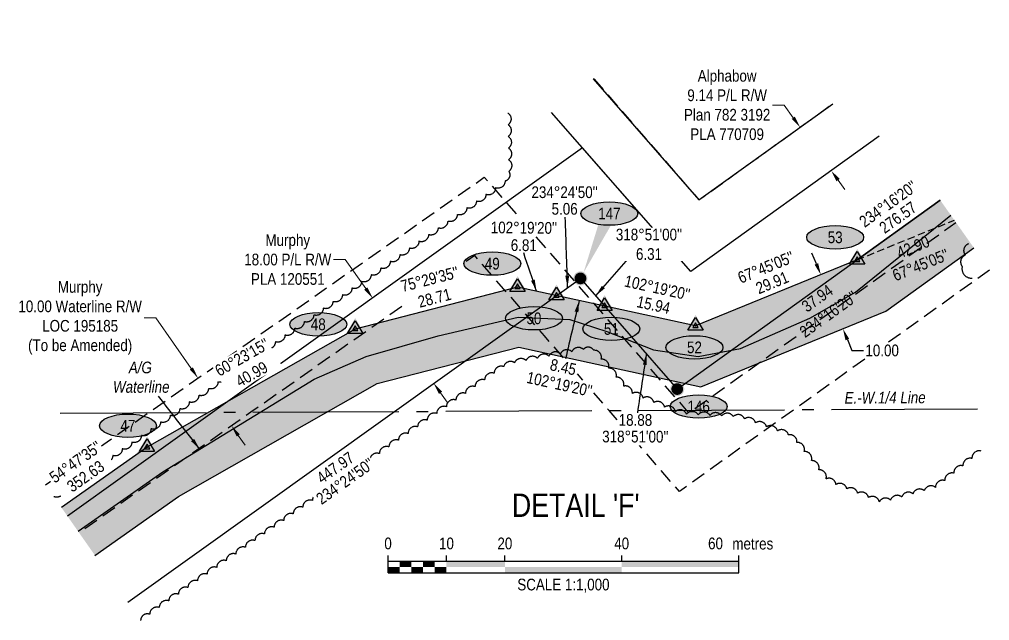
# Model space of a CAD drawing. Extents: x 519217 to 529401, y 6048073 to 6055420.
# Drawn here: x 524151 to 524981, y 6051016 to 6051531 of the extents above; entities that cross this region are included whole.
import ezdxf
from ezdxf.enums import TextEntityAlignment as Align

# ---------------------------------------------------------------- set-up
doc = ezdxf.new("R2010")
doc.units = 0
doc.header["$LTSCALE"] = 5
doc.header["$PDSIZE"] = 0.5
for name, pattern in [('0', [1, 1, 0]), ('foc-ACCESSROAD', [3.75, 2.5, -1.25]), ('foc-QUARTERLINE', [33, 25, -3, 2, -3]), ('foc-TRAV', [1.875, 1.25, -0.625])]:
    doc.linetypes.add(name, pattern=pattern)
doc.layers.get('Defpoints').update_dxf_attribs({"color": 9})
for name, color, linetype in [('AS-PIPE-AG', 44, 'Continuous'), ('AS-PIPE-UG-T', 44, 'Continuous'), ('C-AR', 13, 'foc-ACCESSROAD'), ('C-RW', 13, 'Continuous'), ('DETAIL-T', 7, 'Continuous'), ('F-AR', 190, 'foc-ACCESSROAD'), ('F-RW', 190, 'Continuous'), ('L-BD', 7, 'Continuous'), ('L-BD1', 253, 'Continuous'), ('L-MON', 1, 'Continuous'), ('L-SECQ', 8, 'foc-QUARTERLINE'), ('P-ELEVATION', 7, 'Continuous'), ('P-PROPOSED', 10, 'Continuous'), ('P-PROPOSED-H', 21, 'Continuous'), ('P-STATION', 7, 'Continuous'), ('P-TRAV', 4, 'foc-TRAV'), ('P-TXT', 4, 'Continuous'), ('T-BUSH', 110, '0')]:
    doc.layers.add(name, color=color, linetype=linetype)
doc.layers.add('C-RW-T', color=13, linetype='Continuous', lineweight=9)
doc.layers.add('F-RW-T', color=190, linetype='Continuous', lineweight=9)
doc.styles.add('80', font='ARIALN.TTF', dxfattribs={"height": 10})
doc.styles.add('80CG', font='ARIALN.TTF', dxfattribs={"height": 10})
doc.styles.add('80L', font='ARIALN.TTF', dxfattribs={"height": 10})
doc.dimstyles.new('Compass 5 000', dxfattribs={"dimscale": 5, "dimtxt": 9, "dimasz": 2, "dimexe": 0.2, "dimexo": 0.0625, "dimgap": 0.5, "dimtad": 0, "dimtih": 1, "dimtoh": 1, "dimzin": 0, "dimdsep": 46, "dimtxsty": '80CG', "dimcen": 0.1, "dimse1": 1, "dimse2": 1, "dimclrd": 256, "dimclrt": 256, "dimaunit": 1, "dimadec": 4, "dimazin": 0, "dimtfac": 0.06, "dimtofl": 0, "dimtmove": 0, "dimatfit": 1, "dimfxl": 0.2, "dimtolj": 1, "dimtzin": 0, "dimlwd": -1, "dimarcsym": 0})

# ---------------------------------------------------------------- blocks, each defined once
blk = doc.blocks.new('fdia')
at = {"color": 255, "const_width": 1}
blk.add_lwpolyline([(-0.5, 0, 1), (0.5, 0, 1)], format="xyb", close=True, dxfattribs=at)
blk = doc.blocks.new('Fdiaa')
blk.add_blockref('fdia', (0, 0))
blk = doc.blocks.new('fdib')
at = {"color": 1, "const_width": 1.6}
blk.add_lwpolyline([(-0.4, 0, 1), (0.4, 0, 1)], format="xyb", close=True, dxfattribs=at)
at = {"color": 1}
blk.add_circle((0, 0), 0.8, dxfattribs=at)
blk = doc.blocks.new('Fdibb')
blk.add_blockref('fdib', (0, 0))
blk = doc.blocks.new('fdicc')
for name in ['Fdibb', 'Fdiaa']:
    blk.add_blockref(name, (0, 0))
blk = doc.blocks.new('FDI')
blk.add_blockref('fdicc', (0, 0))
blk = doc.blocks.new('TRIA')
blk.add_hatch(color=255).paths.add_polyline_path([(-0.04, 1.52), (-1.47, -0.87), (1.39, -0.87)])
blk = doc.blocks.new('Hybrid_EC')
at = {"color": 251}
for points in [[(-1.3, -0.74), (0, 1.42), (1.3, -0.74)], [(0.47, -0.26), (0, 0.53), (-0.47, -0.26)]]:
    blk.add_lwpolyline(points, close=True, dxfattribs=at)
at = {"layer": 'Defpoints'}
blk.add_circle((0, 0), 0.05, dxfattribs=at)
at = {"xscale": 1.2, "yscale": 1.2, "zscale": 1.2}
blk.add_blockref('TRIA', (0.05, 0.06), dxfattribs=at)
blk = doc.blocks.new('*U315')
at = {"color": 0}
for p, q in [((-150, 0), (-150, 15)), ((-150, 10), (150.24, 10)), ((-100, 10), (-100, 15)), ((-50, 10), (-50, 15)), ((50, 10), (50, 15)), ((150.24, 0), (150.24, 15)), ((-150, 0), (150.24, 0))]:
    blk.add_line(p, q, dxfattribs=at)
for points in [[(-140, 10), (-130, 10), (-140, 5), (-130, 5)], [(-120, 10), (-110, 10), (-120, 5), (-110, 5)], [(-100, 10), (-50, 10), (-100, 5), (-50, 5)], [(50, 10), (150.24, 10), (50, 5), (150.24, 5)], [(-150, 5), (-140, 5), (-150, 0), (-140, 0)], [(-130, 5), (-120, 5), (-130, 0), (-120, 0)], [(-110, 5), (-100, 5), (-110, 0), (-100, 0)], [(-50, 5), (50, 5), (-50, 0), (50, 0)]]:
    blk.add_solid(points, dxfattribs=at)
at = {"color": 0, "style": '80'}
blk.add_text('metres', height=10, dxfattribs=at).set_placement((162.24, 20), align=Align.CENTER)
at = {"color": 0, "char_height": 10, "style": '80'}
for s, insert, attachment_point in [('0', (-150, 30.21), 2), ('10', (-100, 30.21), 2), ('20', (-50, 30.21), 2), ('40', (50, 30.21), 2), ('60', (136.7, 30.22), 3), ('SCALE 1:1,000', (0.12, -5), 2)]:
    blk.add_mtext(s, dxfattribs=dict(at, insert=insert, attachment_point=attachment_point))
blk = doc.blocks.new('*D567')
at = {"layer": 'Defpoints', "color": 0, "transparency": 16777216}
for p in [(524818.91, 6051438.67), (524812.92, 6051434.37), (524839.6, 6051397.29)]:
    blk.add_point(p, dxfattribs=at)
at = {"layer": 'F-RW-T', "transparency": 16777216}
for p, q in [((524805.23, 6051457.69), (524795.23, 6051457.69)), ((524813.07, 6051446.79), (524805.23, 6051457.69)), ((524851.42, 6051393.47), (524857.26, 6051385.36))]:
    blk.add_line(p, q, dxfattribs=at)
for points in [[(524814.42, 6051447.76), (524811.72, 6051445.82), (524818.91, 6051438.67)], [(524852.77, 6051394.45), (524850.07, 6051392.5), (524845.58, 6051401.59)]]:
    blk.add_solid(points, dxfattribs=at)
at = {"layer": 'F-RW-T', "transparency": 16777216, "insert": (524756.52, 6051457.69), "char_height": 10, "attachment_point": 5, "style": '80CG'}
blk.add_mtext('\\A1;Alphabow\\P9.14 P/L R/W\\PPlan 782 3192\\PPLA 770709', dxfattribs=at)
blk = doc.blocks.new('*D568')
at = {"layer": 'C-RW-T', "transparency": 16777216}
for p, q in [((524429.67, 6051325.37), (524419.67, 6051325.37)), ((524447.37, 6051300.63), (524429.67, 6051325.37)), ((524511.29, 6051211.31), (524517.1, 6051203.18))]:
    blk.add_line(p, q, dxfattribs=at)
for points in [[(524448.73, 6051301.6), (524446.02, 6051299.66), (524453.19, 6051292.5)], [(524512.64, 6051212.28), (524509.93, 6051210.34), (524505.47, 6051219.44)]]:
    blk.add_solid(points, dxfattribs=at)
at = {"layer": 'Defpoints', "color": 0, "transparency": 16777216}
for p in [(524450.77, 6051290.77), (524453.19, 6051292.5), (524503.05, 6051217.71)]:
    blk.add_point(p, dxfattribs=at)
at = {"layer": 'C-RW-T', "transparency": 16777216, "insert": (524380.58, 6051325.37), "char_height": 10, "attachment_point": 5, "style": '80CG'}
blk.add_mtext('\\A1;Murphy\\P18.00 P/L R/W\\PPLA 120551', dxfattribs=at)
blk = doc.blocks.new('*U614')
at = {"layer": 'P-ELEVATION'}
h = blk.add_hatch(color=111, dxfattribs=at)
h.dxf.hatch_style = 1
edge = h.paths.add_edge_path()
edge.add_ellipse((0, 0), major_axis=(-24.38, 0), ratio=0.410256, start_angle=0, end_angle=360)
at = {"layer": 'P-ELEVATION', "color": 7, "flags": 128}
blk.add_lwpolyline([(0, 0, 12.5, 0, 0), (2.2, -6.8, 0, 0, 0)], format="xyseb", dxfattribs=at)
at = {"layer": 'P-ELEVATION', "color": 7}
blk.add_ellipse((0, 0), major_axis=(-24.38, 0), ratio=0.410256, dxfattribs=at)
at = {"layer": 'P-ELEVATION', "style": '80'}
blk.add_attdef('ELEVATION', text='', height=10, dxfattribs=at).set_placement((0, 0), align=Align.MIDDLE_CENTER)
blk = doc.blocks.new('*U615')
at = {"layer": 'P-ELEVATION'}
h = blk.add_hatch(color=111, dxfattribs=at)
h.dxf.hatch_style = 1
edge = h.paths.add_edge_path()
edge.add_ellipse((0, 0), major_axis=(-24.38, 0), ratio=0.410256, start_angle=0, end_angle=360)
at = {"layer": 'P-ELEVATION', "color": 7, "flags": 128}
blk.add_lwpolyline([(0, 0, 12.5, 0, 0), (-22.17, -50.74, 0, 0, 0)], format="xyseb", dxfattribs=at)
at = {"layer": 'P-ELEVATION', "color": 7}
blk.add_ellipse((0, 0), major_axis=(-24.38, 0), ratio=0.410256, dxfattribs=at)
at = {"layer": 'P-ELEVATION', "style": '80'}
blk.add_attdef('ELEVATION', text='', height=10, dxfattribs=at).set_placement((0, 0), align=Align.MIDDLE_CENTER)
blk = doc.blocks.new('*D736')
at = {"layer": 'Defpoints', "color": 0, "transparency": 16777216}
for p in [(524834.86, 6051311.67), (524853.79, 6051265.42), (524855.59, 6051266.16)]:
    blk.add_point(p, dxfattribs=at)
at = {"layer": 'P-TXT', "transparency": 16777216}
for p, q in [((524832.88, 6051321.67), (524829.09, 6051330.92)), ((524859.37, 6051256.9), (524863.21, 6051247.53)), ((524863.21, 6051247.53), (524873.21, 6051247.53))]:
    blk.add_line(p, q, dxfattribs=at)
for points in [[(524834.42, 6051322.3), (524831.34, 6051321.04), (524836.67, 6051312.41)], [(524860.92, 6051257.53), (524857.83, 6051256.27), (524855.59, 6051266.16)]]:
    blk.add_solid(points, dxfattribs=at)
at = {"layer": 'P-TXT', "transparency": 16777216, "insert": (524889.15, 6051247.53), "char_height": 10, "attachment_point": 5, "style": '80CG', "bg_fill": 3, "box_fill_scale": 1.1, "bg_fill_color": 256, "bg_fill_true_color": 13158600, "bg_fill_transparency": 0}
blk.add_mtext('\\A1;10.00', dxfattribs=at)
blk = doc.blocks.new('*D755')
at = {"layer": 'C-RW-T', "transparency": 16777216}
for p, q in [((524267.6, 6051275.51), (524257.6, 6051275.51)), ((524298.04, 6051232.13), (524267.6, 6051275.51)), ((524338.26, 6051174.81), (524344, 6051166.62))]:
    blk.add_line(p, q, dxfattribs=at)
for points in [[(524299.4, 6051233.08), (524296.68, 6051231.17), (524303.78, 6051223.94)], [(524339.62, 6051175.77), (524336.89, 6051173.85), (524332.51, 6051183)]]:
    blk.add_solid(points, dxfattribs=at)
at = {"layer": 'Defpoints', "color": 0, "transparency": 16777216}
for p in [(524312.27, 6051229.9), (524303.78, 6051223.94), (524341, 6051188.95)]:
    blk.add_point(p, dxfattribs=at)
at = {"layer": 'C-RW-T', "transparency": 16777216, "insert": (524202.92, 6051275.51), "char_height": 10, "attachment_point": 5, "style": '80CG'}
blk.add_mtext('\\A1;Murphy\\P10.00 Waterline R/W\\PLOC 195185 \\P(To be Amended)', dxfattribs=at)

msp = doc.modelspace()

# ---------------------------------------------------------------- hatches: boundary and pattern name
at = {"layer": 'P-PROPOSED-H'}
h = msp.add_hatch(color=256, dxfattribs=at)
h.dxf.hatch_style = 1
h.paths.add_polyline_path([(524938.865, 6051376.257), (524867.827, 6051325.158), (524729.499, 6051268.57), (524577.178, 6051301.843), (524438.271, 6051265.9), (524260.194, 6051164.685), (524186.968, 6051113.016), (524215.613, 6051072.066), (524287.011, 6051122.444), (524457.205, 6051219.179), (524578.158, 6051250.476), (524734.027, 6051216.429), (524892.214, 6051281.14), (524967.664, 6051335.412)])

# ---------------------------------------------------------------- linework, layer by layer
at = {"layer": 'AS-PIPE-AG', "flags": 128}
msp.add_lwpolyline([(524201.11, 6051092.799), (524273.603, 6051143.565), (524403.163, 6051223.015), (524447.738, 6051242.54), (524509.313, 6051260.09), (524577.668, 6051276.16), (524621.788, 6051273.995), (524653.623, 6051263.82), (524693.443, 6051248.2), (524731.763, 6051242.5), (524768.028, 6051249.39), (524827.143, 6051275.12), (524866.333, 6051297.55), (524947.849, 6051363.515)], dxfattribs=at)
at = {"layer": 'C-AR', "flags": 128}
for points in [[(524173.374, 6051132.45), (524261.441, 6051194.231), (524548.751, 6051395.824), (524579.462, 6051360.387)], [(524592.835, 6051344.957), (524641.305, 6051289.028), (524721.555, 6051196.393), (524723.625, 6051194.042), (524727.003, 6051196.419), (524952.278, 6051357.234)], [(524616.61, 6051241.156), (524600.133, 6051260.167), (524540.522, 6051328.951), (524528.765, 6051320.702)], [(524981.088, 6051316.373), (524813.65, 6051196.828), (524715.639, 6051126.891), (524681.594, 6051166.153)], [(524478.069, 6051285.129), (524349.111, 6051194.64), (524202.042, 6051091.467)], [(524633.017, 6051222.227), (524628.487, 6051227.453)], [(524662.404, 6051188.283), (524655.641, 6051196.082), (524642.497, 6051211.272)]]:
    msp.add_lwpolyline(points, dxfattribs=at)
at = {"layer": 'C-RW', "flags": 128}
for points in [[(524886.6, 6051431.085), (524725.388, 6051315.14), (524632.8, 6051421.018), (524345.239, 6051215.25), (524192.105, 6051105.673)], [(524243.612, 6051032.041), (524631.003, 6051309.285), (524631.003, 6051309.285), (524713.828, 6051214.51), (524713.828, 6051214.51), (524713.828, 6051214.51), (524938.807, 6051376.34)]]:
    msp.add_lwpolyline(points, dxfattribs=at)
at = {"layer": 'F-AR', "flags": 128}
msp.add_lwpolyline([(524642.21, 6051480.479), (524642.829, 6051479.766), (524732.432, 6051376.472), (524846.896, 6051458.803)], dxfattribs=at)
at = {"layer": 'F-RW', "flags": 128}
for points in [[(524641.782, 6051480.134), (524732.432, 6051376.472), (524846.896, 6051458.803)], [(524886.592, 6051431.091), (524725.388, 6051315.14), (524606.188, 6051451.45)]]:
    msp.add_lwpolyline(points, dxfattribs=at)
at = {"layer": 'L-SECQ', "flags": 128}
msp.add_lwpolyline([(524185.746, 6051193.942), (524971.037, 6051197.654)], dxfattribs=at)
at = {"layer": 'P-PROPOSED', "flags": 128}
for points in [[(524938.865, 6051376.257), (524867.827, 6051325.158), (524729.499, 6051268.57), (524577.178, 6051301.843), (524438.271, 6051265.9), (524260.194, 6051164.685), (524186.968, 6051113.016)], [(524215.613, 6051072.066), (524287.011, 6051122.444), (524457.205, 6051219.179), (524578.158, 6051250.476), (524734.027, 6051216.429), (524892.214, 6051281.14), (524967.664, 6051335.412)]]:
    msp.add_lwpolyline(points, dxfattribs=at)
at = {"layer": 'P-TRAV'}
msp.add_line((524867.827, 6051325.158), (524950.925, 6051359.152), dxfattribs=at)
at = {"layer": 'T-BUSH', "flags": 128}
for points in [[(524568.94, 6051450.885, -0.5205671), (524569.091, 6051440.891, -0.5205671), (524569.243, 6051430.897, -0.5205671), (524569.394, 6051420.904, -0.5205671), (524569.546, 6051410.91, -0.5205671), (524569.697, 6051400.916, -0.5205671), (524566.538, 6051392.615, -0.5205671), (524558.35, 6051386.883, -0.5205671), (524550.161, 6051381.152, -0.5205671), (524541.973, 6051375.421, -0.5205671), (524533.784, 6051369.69, -0.5205671), (524525.596, 6051363.959, -0.5205671), (524517.407, 6051358.227, -0.5205671), (524509.219, 6051352.496, -0.5205671), (524501.03, 6051346.765, -0.5205671), (524492.842, 6051341.034, -0.5205671), (524484.653, 6051335.303, -0.5205671), (524476.465, 6051329.572, -0.5205671), (524468.277, 6051323.84, -0.5205671), (524460.088, 6051318.109, -0.5205671), (524451.9, 6051312.378, -0.5205671), (524443.711, 6051306.647, -0.5205671), (524435.523, 6051300.916, -0.5205671), (524427.334, 6051295.185, -0.5205671), (524419.146, 6051289.453, -0.5205671), (524410.957, 6051283.722, -0.5205671), (524402.769, 6051277.991, -0.5205671), (524394.58, 6051272.26, -0.5205671), (524386.392, 6051266.529, -0.5205671), (524378.203, 6051260.798, -0.5205671), (524370.015, 6051255.066, -0.5205671), (524361.826, 6051249.335, -0.5205671), (524353.638, 6051243.604, -0.5205671), (524345.449, 6051237.873, -0.5205671), (524337.261, 6051232.142, -0.5205671), (524329.072, 6051226.411, -0.5205671), (524320.884, 6051220.679, -0.5205671), (524312.695, 6051214.948, -0.5205671), (524304.507, 6051209.217, -0.5205671), (524296.318, 6051203.486, -0.5205671), (524288.13, 6051197.755, -0.5205671), (524279.941, 6051192.024, -0.5205671), (524271.753, 6051186.292, -0.5205671), (524263.564, 6051180.561, -0.5205671), (524255.376, 6051174.83, -0.5205671), (524247.187, 6051169.099, -0.5205671), (524238.999, 6051163.368, -0.5205671), (524230.81, 6051157.637, -0.5205671), (524222.622, 6051151.905, -0.5205671), (524214.434, 6051146.174, -0.5205671), (524206.245, 6051140.443, -0.5205671), (524198.057, 6051134.712, -0.5205671), (524189.868, 6051128.981, -0.5205671), (524180.406, 6051122.358, -0.5205671)], [(524962.917, 6051338.822, 0.5205671), (524960.307, 6051329.174, 0.5205671), (524957.696, 6051319.526, 0.5205671), (524966.265, 6051309.536, 0.5205671)], [(524973.763, 6051161.394, 0.5205671), (524966.017, 6051155.078, 0.5205671), (524958.271, 6051148.761, 0.5205671), (524950.525, 6051142.445, 0.5205671), (524942.779, 6051136.128, 0.5205671), (524934.779, 6051130.299, 0.5205671), (524925.16, 6051127.584, 0.5205671), (524915.542, 6051124.868, 0.5205671), (524905.923, 6051122.153, 0.5205671), (524896.304, 6051119.437, 0.5205671), (524886.747, 6051117.893, 0.5205671), (524877.472, 6051121.618, 0.5205671), (524868.198, 6051125.343, 0.5205671), (524858.923, 6051129.068, 0.5205671), (524849.648, 6051132.792, 0.5205671), (524841.166, 6051137.583, 0.5205671), (524834.936, 6051145.398, 0.5205671), (524828.705, 6051153.213, 0.5205671), (524822.475, 6051161.029, 0.5205671), (524816.245, 6051168.844, 0.5205671), (524808.983, 6051175.231, 0.5205671), (524799.604, 6051178.687, 0.5205671), (524790.226, 6051182.143, 0.5205671), (524780.847, 6051185.598, 0.5205671), (524771.469, 6051189.054, 0.5205671), (524761.776, 6051190.974, 0.5205671), (524751.794, 6051191.483, 0.5205671), (524741.812, 6051191.993, 0.5205671), (524731.83, 6051192.502, 0.5205671), (524721.848, 6051193.011, 0.5205671), (524712.26, 6051195.242, 0.5205671), (524703.046, 6051199.116, 0.5205671), (524693.833, 6051202.99, 0.5205671), (524684.619, 6051206.864, 0.5205671), (524675.405, 6051210.738, 0.5205671), (524667.953, 6051216.99, 0.5205671), (524661.56, 6051224.673, 0.5205671), (524655.168, 6051232.357, 0.5205671), (524648.775, 6051240.04, 0.5205671), (524642.383, 6051247.723, 0.5205671), (524633.492, 6051248.42, 0.5205671), (524623.678, 6051246.53, 0.5205671), (524613.863, 6051244.641, 0.5205671), (524604.049, 6051242.751, 0.5205671), (524594.234, 6051240.861, 0.5205671), (524584.419, 6051238.972, 0.5205671), (524574.605, 6051237.082, 0.5205671), (524565.393, 6051233.768, 0.5205671), (524557.205, 6051228.036, 0.5205671), (524549.018, 6051222.304, 0.5205671), (524540.83, 6051216.572, 0.5205671), (524532.642, 6051210.839, 0.5205671), (524524.454, 6051205.107, 0.5205671), (524516.266, 6051199.375, 0.5205671), (524508.078, 6051193.643, 0.5205671), (524499.89, 6051187.911, 0.5205671), (524491.703, 6051182.179, 0.5205671), (524483.515, 6051176.447, 0.5205671), (524475.327, 6051170.715, 0.5205671), (524467.139, 6051164.983, 0.5205671), (524458.951, 6051159.251, 0.5205671), (524450.763, 6051153.519, 0.5205671), (524442.575, 6051147.787, 0.5205671), (524434.388, 6051142.055, 0.5205671), (524426.2, 6051136.323, 0.5205671), (524418.012, 6051130.59, 0.5205671), (524409.824, 6051124.858, 0.5205671), (524401.636, 6051119.126, 0.5205671), (524393.448, 6051113.394, 0.5205671), (524385.261, 6051107.662, 0.5205671), (524377.073, 6051101.93, 0.5205671), (524368.885, 6051096.198, 0.5205671), (524360.697, 6051090.466, 0.5205671), (524352.509, 6051084.734, 0.5205671), (524344.321, 6051079.002, 0.5205671), (524336.133, 6051073.27, 0.5205671), (524327.946, 6051067.538, 0.5205671), (524319.758, 6051061.806, 0.5205671), (524311.57, 6051056.073, 0.5205671), (524303.382, 6051050.341, 0.5205671), (524295.194, 6051044.609, 0.5205671), (524287.006, 6051038.877, 0.5205671), (524278.818, 6051033.145, 0.5205671), (524270.631, 6051027.413, 0.5205671), (524262.443, 6051021.681, 0.5205671), (524254.687, 6051016.252, 0.5205671)]]:
    msp.add_lwpolyline(points, format="xyb", dxfattribs=at)

# ---------------------------------------------------------------- block references
at = {"layer": 'L-BD', "xscale": 0.99948772, "yscale": 0.99948772, "zscale": 0.99948772}
msp.add_blockref('*U315', (524616.317, 6051057.132), dxfattribs=at)
at = {"layer": 'L-MON', "xscale": 4.997438599999936, "yscale": 4.997438599999936, "zscale": 4.997438599999936}
for name, p in [('FDI', (524631.003, 6051309.285)), ('Hybrid_EC', (524577.178, 6051301.843)), ('Hybrid_EC', (524610.45, 6051294.575)), ('Hybrid_EC', (524651.696, 6051285.565)), ('Hybrid_EC', (524438.271, 6051265.9)), ('Hybrid_EC', (524729.499, 6051268.57)), ('FDI', (524713.828, 6051214.51)), ('Hybrid_EC', (524260.194, 6051164.685))]:
    msp.add_blockref(name, p, dxfattribs=at)
at = {"layer": 'P-STATION', "xscale": 0.99948772, "yscale": 0.99948772, "zscale": 0.99948772}
for p, values in [((524555.571, 6051321.908), {'ELEVATION': '49'}), ((524406.689, 6051269.945), {'ELEVATION': '48'}), ((524591.206, 6051275.098), {'ELEVATION': '50'}), ((524657.461, 6051266.039), {'ELEVATION': '51'}), ((524728.554, 6051250.222), {'ELEVATION': '52'}), ((524732.183, 6051199.552), {'ELEVATION': '146'})]:
    msp.add_blockref('*U614', p, dxfattribs=at).add_auto_attribs(values)

# ---------------------------------------------------------------- texts
at = {"layer": 'AS-PIPE-UG-T', "insert": (524223.769, 6051238.009), "char_height": 9.99488, "attachment_point": 1, "style": '80L'}
msp.add_mtext_dynamic_manual_height_columns('\\pi20.802;{\\fArial Narrow|b0|i1|c0|p34;A/G \\P\\pi7.2789;Waterline}', width=61.19823, gutter_width=50, heights=[0], dxfattribs=at)
at = {"layer": 'DETAIL-T', "color": 3, "insert": (524626.971, 6051115.05), "char_height": 19.9898, "width": 223.74335, "attachment_point": 5, "style": '80CG'}
msp.add_mtext("DETAIL 'F'", dxfattribs=at)
at = {"layer": 'L-BD', "style": '80L'}
for s, height, p in [("234°24'50''", 9.99488, (524617.483, 6051383.085)), ('5.06', 9.9949, (524617.474, 6051368.842))]:
    msp.add_text(s, height=height, dxfattribs=at).set_placement(p, align=Align.MIDDLE)
at = {"layer": 'L-BD1', "style": '80L'}
for s, height, rotation, p in [("234°16'20''", 9.99488, 35.7281, (524894.325, 6051373.059)), ('276.57', 9.9949, 35.7281, (524902.641, 6051361.497)), ("102°19'20''", 9.99488, 359.485475, (524582.665, 6051352.704)), ('6.81', 9.9949, 359.485475, (524582.53, 6051337.712)), ("67°45'05''", 9.9949, 22.2485, (524789.675, 6051318.835)), ('29.91', 9.9949, 22.2485, (524795.068, 6051305.652)), ("102°19'20''", 9.99488, 347.678, (524696.751, 6051301.3)), ('15.94', 9.9949, 347.678, (524693.551, 6051286.653)), ('8.45', 9.9949, 347.678, (524616.256, 6051233.399)), ("102°19'20''", 9.99488, 347.678, (524613.057, 6051218.752)), ('18.88', 9.9949, 359.840909, (524678.056, 6051188.061)), ("318°51'00''", 9.99488, 359.840909, (524678.017, 6051173.818))]:
    msp.add_text(s, height=height, rotation=rotation, dxfattribs=at).set_placement(p, align=Align.MIDDLE)
at = {"layer": 'L-BD1', "char_height": 9.99488, "width": 62.16858, "attachment_point": 1, "style": '80L', "bg_fill": 1, "box_fill_scale": 1.1, "bg_fill_color": 21, "bg_fill_transparency": 0}
for s, insert, rotation in [("\\pi17.104;42.90 \\P\\pi6.3834;67°45'05''", (524884.635, 6051328.916), 22.2486), ("\\pi17.268;37.94\\P\\pi3.1552;234°16'20''", (524805.068, 6051277.837), 35.727921)]:
    msp.add_mtext(s, dxfattribs=dict(at, insert=insert, rotation=rotation))
at = {"layer": 'L-BD1', "insert": (524500.684, 6051313.477), "char_height": 9.99488, "width": 51.3271, "attachment_point": 2, "rotation": 14.5074, "style": '80L'}
msp.add_mtext("75°29'35'' 28.71", dxfattribs=at)
at = {"layer": 'L-SECQ', "insert": (524856.995, 6051212.043), "char_height": 9.99488, "attachment_point": 1, "rotation": 0.27086, "style": '80L'}
msp.add_mtext_dynamic_manual_height_columns('{\\fArial Narrow|b0|i1|c0|p34;E.-W.1/4 Line}', width=69.22005, gutter_width=50, heights=[0], dxfattribs=at)

# ---------------------------------------------------------------- dimensions: what is measured, and where the dimension line sits
at = {"layer": 'F-RW-T'}
dim = msp.add_linear_dim(base=(524818.91, 6051438.673), p1=(524839.596, 6051397.287), p2=(524812.925, 6051434.368), angle=125.72668, text='Alphabow\\P9.14 P/L R/W\\PPlan 782 3192\\PPLA 770709', dimstyle='Compass 5 000', dxfattribs=at)
dim.commit()
dim.dimension.update_dxf_attribs({"geometry": '*D567', "text_midpoint": (524756.524, 6051457.695), "dimtype": 161})

# ---------------------------------------------------------------- leaders
at = {"layer": 'AS-PIPE-UG-T', "path_type": 1}
msp.add_leader([(524305.278, 6051162.989), (524270.072, 6051208.439)], dimstyle='Compass 5 000', override={"dimgap": 0.5, "dimtad": 0}, dxfattribs=at)
at = {"layer": 'L-BD', "path_type": 1}
msp.add_leader([(524620.017, 6051301.537), (524618.042, 6051361.596)], dimstyle='Compass 5 000', override={"dimgap": 0.5, "dimtad": 0}, dxfattribs=at)
at = {"layer": 'L-BD1', "path_type": 1}
for points in [[(524593.473, 6051298.283), (524582.45, 6051331.12)], [(524644.036, 6051294.311), (524676.037, 6051331.06)], [(524629.952, 6051290.315), (524618.242, 6051240.529)], [(524687.521, 6051245.104), (524679.681, 6051194.219)]]:
    msp.add_leader(points, dimstyle='Compass 5 000', override={"dimgap": 0.5, "dimtad": 0}, dxfattribs=at)

# ---------------------------------------------------------------- next in the draw order: texts
at = {"layer": 'L-BD', "insert": (524395.221, 6051134.715), "char_height": 9.99488, "width": 56.27852, "attachment_point": 1, "rotation": 35.5855, "line_spacing_factor": 0.855, "style": '80L', "bg_fill": 3, "box_fill_scale": 1.15, "bg_fill_color": 256, "bg_fill_true_color": 256, "bg_fill_transparency": 0}
msp.add_mtext("\\pi10.965;447.97 \\P\\pi0.21019;234°24'50''", dxfattribs=at)
at = {"layer": 'L-BD1', "insert": (524689.672, 6051351.822), "char_height": 9.99488, "width": 56.74445, "attachment_point": 2, "style": '80L', "bg_fill": 3, "box_fill_scale": 1.1, "bg_fill_color": 256, "bg_fill_transparency": 0}
msp.add_mtext("318°51'00'' 6.31", dxfattribs=at)
at = {"layer": 'L-BD1', "insert": (524339, 6051246.123), "char_height": 9.99488, "width": 48.83985, "attachment_point": 2, "rotation": 29.6131, "style": '80L', "bg_fill": 3, "box_fill_scale": 1.15, "bg_fill_color": 256, "bg_fill_true_color": 256, "bg_fill_transparency": 0}
msp.add_mtext("60°23'15'' 40.99", dxfattribs=at)
at = {"layer": 'L-BD1', "insert": (524175.261, 6051141.531), "char_height": 9.99488, "width": 49.91071, "attachment_point": 1, "rotation": 35.2067, "line_spacing_factor": 0.9, "style": '80L', "bg_fill": 3, "box_fill_scale": 1.15, "bg_fill_color": 256, "bg_fill_true_color": 256, "bg_fill_transparency": 0}
msp.add_mtext("\\pi0.27837;54°47'35'' \\P\\pi7.945;352.63", dxfattribs=at)

# ---------------------------------------------------------------- next in the draw order: dimensions: what is measured, and where the dimension line sits
at = {"layer": 'P-TXT', "color": 3}
dim = msp.add_linear_dim(base=(524855.588, 6051266.157), p1=(524834.864, 6051311.674), p2=(524853.786, 6051265.42), angle=292.248526, text='10.00', dimstyle='Compass 5 000', override={"dimtfill": 1}, dxfattribs=at)
dim.commit()
dim.dimension.update_dxf_attribs({"geometry": '*D736', "text_midpoint": (524889.148, 6051247.525), "dimtype": 161})

# ---------------------------------------------------------------- next in the draw order: block references
at = {"layer": 'L-MON', "xscale": 4.997438599999936, "yscale": 4.997438599999936, "zscale": 4.997438599999936}
msp.add_blockref('Hybrid_EC', (524867.827, 6051325.158), dxfattribs=at)
at = {"layer": 'P-STATION', "xscale": 0.99948772, "yscale": 0.99948772, "zscale": 0.99948772}
for name, p, values in [('*U615', (524655.74, 6051364.764), {'ELEVATION': '147'}), ('*U614', (524848.969, 6051344.445), {'ELEVATION': '53'}), ('*U614', (524243.811, 6051183.156), {'ELEVATION': '47'})]:
    msp.add_blockref(name, p, dxfattribs=at).add_auto_attribs(values)

# ---------------------------------------------------------------- next in the draw order: dimensions: what is measured, and where the dimension line sits
at = {"layer": 'C-RW-T'}
for base, p1, p2, angle, text, picture, middle in [((524453.191, 6051292.496), (524503.049, 6051217.712), (524450.774, 6051290.767), 125.5861, 'Murphy\\P18.00 P/L R/W\\PPLA 120551', '*D568', (524380.582, 6051325.37)), ((524303.784, 6051223.941), (524341, 6051188.95), (524312.27, 6051229.895), 125.055626, 'Murphy\\P10.00 Waterline R/W\\PLOC 195185 \\P(To be Amended)', '*D755', (524202.92, 6051275.511))]:
    dim = msp.add_linear_dim(base=base, p1=p1, p2=p2, angle=angle, text=text, dimstyle='Compass 5 000', dxfattribs=at)
    dim.commit()
    dim.dimension.update_dxf_attribs({"geometry": picture, "text_midpoint": middle, "dimtype": 161})

doc.saveas('drawing.dxf')
